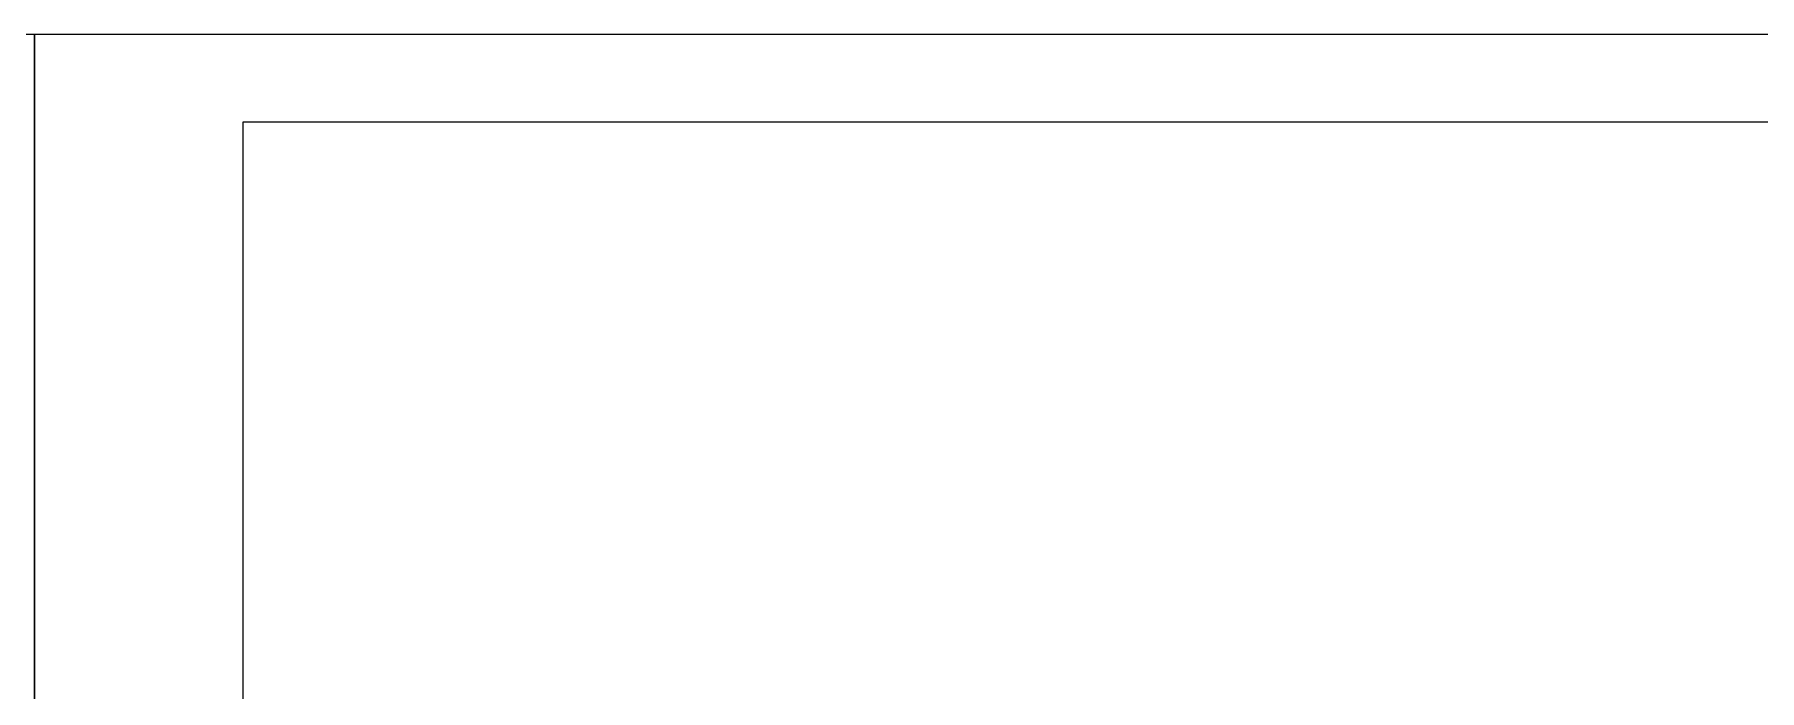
# Model space of a CAD drawing. Extents: x 8594 to 10274, y 9608 to 11210.
# Drawn here: x 9434 to 9947, y 10601 to 10796 of the extents above; entities that cross this region are included whole.
import ezdxf

# ---------------------------------------------------------------- set-up
doc = ezdxf.new("R2010")
doc.units = 0
doc.header["$LTSCALE"] = 7
doc.header["$MEASUREMENT"] = 0
doc.layers.get('0').update_dxf_attribs({"color": 2, "linetype": 'CONTINUOUS'})
doc.layers.add('TXT', color=5, linetype='CONTINUOUS')

# ---------------------------------------------------------------- blocks, each defined once
blk = doc.blocks.new('BORDER')
for p, q in [((1, 1), (0, 1)), ((0, 1), (0, 0)), ((1, 0), (1, 1))]:
    blk.add_line(p, q)

msp = doc.modelspace()

# ---------------------------------------------------------------- linework, layer by layer
at = {"layer": 'TXT'}
for p, q in [((9495.83, 10770.36), (10251.83, 10770.36)), ((9495.83, 10222.36), (9495.83, 10770.36))]:
    msp.add_line(p, q, dxfattribs=at)

# ---------------------------------------------------------------- block references
at = {"xscale": 840, "yscale": 594, "zscale": 840}
for p in [(8593.83, 10202.36), (9433.83, 10202.36)]:
    msp.add_blockref('BORDER', p, dxfattribs=at)

doc.saveas('drawing.dxf')
